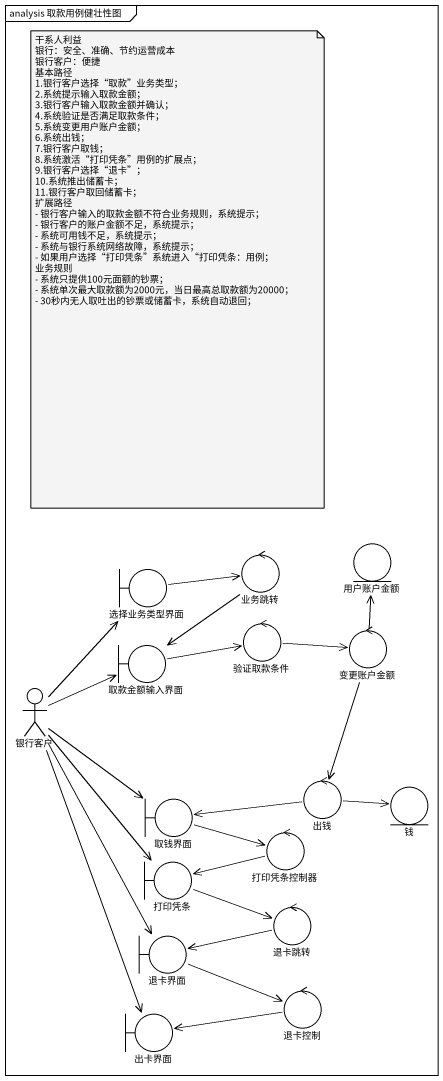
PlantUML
@startuml
mainframe analysis 取款用例健壮性图
boundary 选择业务类型界面
control 业务跳转
entity 用户账户金额
boundary 取款金额输入界面
control 验证取款条件
control 变更账户金额
actor 银行客户
boundary 取钱界面
control 出钱
entity 钱
control 打印凭条控制器
boundary 打印凭条
control 退卡跳转
boundary 退卡界面
control 退卡控制
boundary 出卡界面
选择业务类型界面 -right-> 业务跳转
业务跳转 --> 取款金额输入界面
取款金额输入界面 -right-> 验证取款条件
验证取款条件 -right-> 变更账户金额
变更账户金额 -up-> 用户账户金额
变更账户金额 --> 出钱
银行客户 -up-> 选择业务类型界面
银行客户 -right-> 取款金额输入界面
银行客户 --> 取钱界面
银行客户 --> 打印凭条
银行客户 --> 退卡界面
银行客户 --> 出卡界面
取钱界面 -right-> 打印凭条控制器
出钱 -left-> 取钱界面
出钱 -right-> 钱
打印凭条控制器 -left-> 打印凭条
打印凭条 -right-> 退卡跳转
退卡跳转 -left-> 退卡界面
退卡界面 -right-> 退卡控制
退卡控制 -left-> 出卡界面
note as N1
  干系人利益
  银行：安全、准确、节约运营成本
  银行客户：便捷
  基本路径
  1.银行客户选择“取款”业务类型；
  2.系统提示输入取款金额；
  3.银行客户输入取款金额并确认；
  4.系统验证是否满足取款条件；
  5.系统变更用户账户金额；
  6.系统出钱；
  7.银行客户取钱；
  8.系统激活“打印凭条”用例的扩展点；
  9.银行客户选择“退卡”；
  10.系统推出储蓄卡；
  11.银行客户取回储蓄卡；
  扩展路径
  - 银行客户输入的取款金额不符合业务规则，系统提示；
  - 银行客户的账户金额不足，系统提示；
  - 系统可用钱不足，系统提示；
  - 系统与银行系统网络故障，系统提示；
  - 如果用户选择“打印凭条”系统进入“打印凭条：用例；
  业务规则
  - 系统只提供100元面额的钞票；
  - 系统单次最大取款额为2000元，当日最高总取款额为20000；
  - 30秒内无人取吐出的钞票或储蓄卡，系统自动退回；
end note
@enduml
